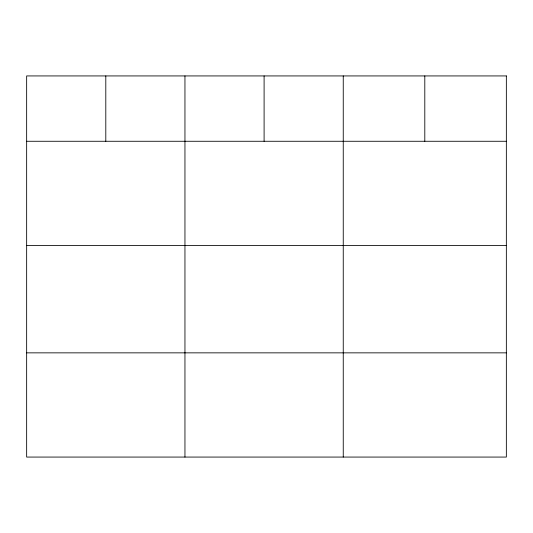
<?xml version="1.0" encoding="UTF-8"?>
<svg xmlns="http://www.w3.org/2000/svg" width="533" height="533" viewBox="0 0 533 533"><rect width="100%" height="100%" fill="white"/><g stroke="black" fill="none" stroke-linecap="round" stroke-linejoin="round"><path stroke-width="0.8" d="M26.65 141.272L506.35 141.272M26.65 245.48L506.35 245.48M26.65 352.853L506.35 352.853M424.801 75.933L424.801 141.272M343.252 75.933L343.252 457.067M264.101 75.933L264.101 141.272M184.951 75.933L184.951 457.067M105.801 75.933L105.801 141.272M506.35 75.933L26.65 75.933L26.65 457.067L506.35 457.067L506.35 75.933"/></g></svg>
